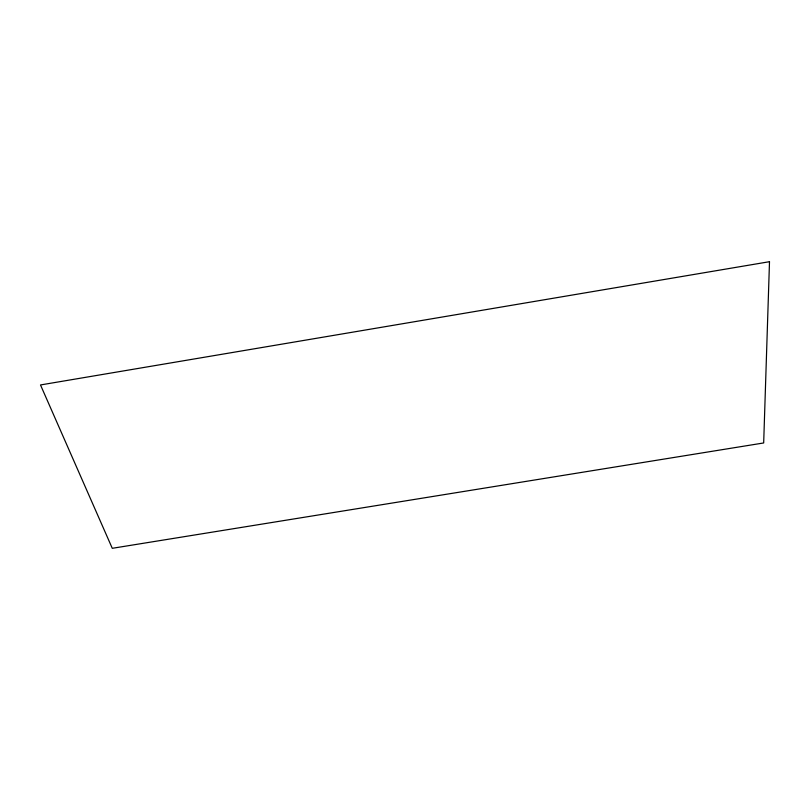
<?xml version="1.0" encoding="UTF-8"?>
<svg xmlns="http://www.w3.org/2000/svg" width="810" height="810" viewBox="0 0 810 810"><rect width="100%" height="100%" fill="white"/><g stroke="black" fill="none" stroke-linecap="round" stroke-linejoin="round"><path stroke-width="1.21" d="M769.5 261.691L763.678 442.959L112.276 548.309L40.5 384.952L769.5 261.691"/></g></svg>
